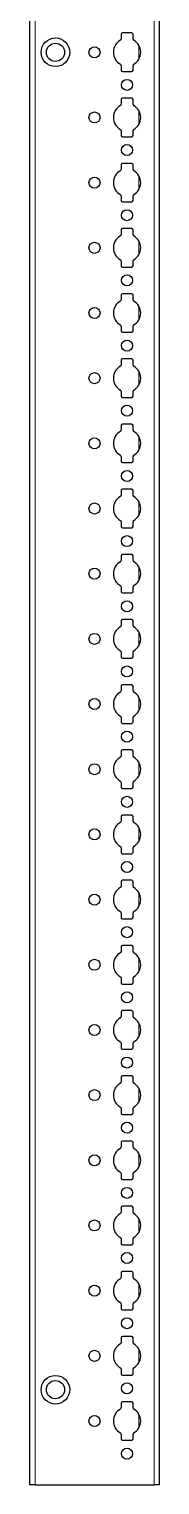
# Model space of a CAD drawing. Header units: millimetres. Extents: x -199 to 2916, y -2247 to 1507.
# Drawn here: x 2516 to 2566, y -852 to -293 of the extents above; entities that cross this region are included whole.
import ezdxf

# ---------------------------------------------------------------- set-up
doc = ezdxf.new("R2010")
doc.units = ezdxf.units.MM

msp = doc.modelspace()

# ---------------------------------------------------------------- linework, layer by layer
at = {"color": 7, "linetype": 'Continuous', "lineweight": 25}
for p, q in [((2516.45, -851.79), (2516.45, 247.21)), ((2566.15, 247.21), (2566.15, -851.79)), ((2551.5, -295.39), (2551.5, -297.27)), ((2555.6, -294.89), (2552, -294.89)), ((2556.1, -297.27), (2556.1, -295.39)), ((2551.5, -307.32), (2551.5, -309.19)), ((2552, -309.69), (2555.6, -309.69)), ((2556.1, -309.19), (2556.1, -307.32)), ((2551.5, -320.39), (2551.5, -322.27)), ((2555.6, -319.89), (2552, -319.89)), ((2556.1, -322.27), (2556.1, -320.39)), ((2551.5, -332.32), (2551.5, -334.19)), ((2552, -334.69), (2555.6, -334.69)), ((2556.1, -334.19), (2556.1, -332.32)), ((2551.5, -345.39), (2551.5, -347.27)), ((2555.6, -344.89), (2552, -344.89)), ((2556.1, -347.27), (2556.1, -345.39)), ((2551.5, -357.32), (2551.5, -359.19)), ((2556.1, -359.19), (2556.1, -357.32)), ((2552, -359.69), (2555.6, -359.69)), ((2551.5, -370.39), (2551.5, -372.27)), ((2555.6, -369.89), (2552, -369.89)), ((2556.1, -372.27), (2556.1, -370.39)), ((2551.5, -382.32), (2551.5, -384.19)), ((2552, -384.69), (2555.6, -384.69)), ((2556.1, -384.19), (2556.1, -382.32)), ((2551.5, -395.39), (2551.5, -397.27)), ((2555.6, -394.89), (2552, -394.89)), ((2556.1, -397.27), (2556.1, -395.39)), ((2551.5, -407.32), (2551.5, -409.19)), ((2556.1, -409.19), (2556.1, -407.32)), ((2552, -409.69), (2555.6, -409.69)), ((2551.5, -420.39), (2551.5, -422.27)), ((2555.6, -419.89), (2552, -419.89)), ((2556.1, -422.27), (2556.1, -420.39)), ((2551.5, -432.32), (2551.5, -434.19)), ((2552, -434.69), (2555.6, -434.69)), ((2556.1, -434.19), (2556.1, -432.32)), ((2551.5, -445.39), (2551.5, -447.27)), ((2555.6, -444.89), (2552, -444.89)), ((2556.1, -447.27), (2556.1, -445.39)), ((2551.5, -457.32), (2551.5, -459.19)), ((2556.1, -459.19), (2556.1, -457.32)), ((2552, -459.69), (2555.6, -459.69)), ((2551.5, -470.39), (2551.5, -472.27)), ((2555.6, -469.89), (2552, -469.89)), ((2556.1, -472.27), (2556.1, -470.39)), ((2551.5, -482.32), (2551.5, -484.19)), ((2552, -484.69), (2555.6, -484.69)), ((2556.1, -484.19), (2556.1, -482.32)), ((2551.5, -495.39), (2551.5, -497.27)), ((2555.6, -494.89), (2552, -494.89)), ((2556.1, -497.27), (2556.1, -495.39)), ((2551.5, -507.32), (2551.5, -509.19)), ((2556.1, -509.19), (2556.1, -507.32)), ((2552, -509.69), (2555.6, -509.69)), ((2551.5, -520.39), (2551.5, -522.27)), ((2555.6, -519.89), (2552, -519.89)), ((2556.1, -522.27), (2556.1, -520.39)), ((2551.5, -532.32), (2551.5, -534.19)), ((2552, -534.69), (2555.6, -534.69)), ((2556.1, -534.19), (2556.1, -532.32)), ((2551.5, -545.39), (2551.5, -547.27)), ((2555.6, -544.89), (2552, -544.89)), ((2556.1, -547.27), (2556.1, -545.39)), ((2551.5, -557.32), (2551.5, -559.19)), ((2556.1, -559.19), (2556.1, -557.32)), ((2552, -559.69), (2555.6, -559.69)), ((2551.5, -570.39), (2551.5, -572.27)), ((2555.6, -569.89), (2552, -569.89)), ((2556.1, -572.27), (2556.1, -570.39)), ((2551.5, -582.32), (2551.5, -584.19)), ((2552, -584.69), (2555.6, -584.69)), ((2556.1, -584.19), (2556.1, -582.32)), ((2551.5, -595.39), (2551.5, -597.27)), ((2555.6, -594.89), (2552, -594.89)), ((2556.1, -597.27), (2556.1, -595.39)), ((2551.5, -607.32), (2551.5, -609.19)), ((2556.1, -609.19), (2556.1, -607.32)), ((2552, -609.69), (2555.6, -609.69)), ((2551.5, -620.39), (2551.5, -622.27)), ((2555.6, -619.89), (2552, -619.89)), ((2556.1, -622.27), (2556.1, -620.39)), ((2551.5, -632.32), (2551.5, -634.19)), ((2552, -634.69), (2555.6, -634.69)), ((2556.1, -634.19), (2556.1, -632.32)), ((2551.5, -645.39), (2551.5, -647.27)), ((2555.6, -644.89), (2552, -644.89)), ((2556.1, -647.27), (2556.1, -645.39)), ((2551.5, -657.32), (2551.5, -659.19)), ((2556.1, -659.19), (2556.1, -657.32)), ((2552, -659.69), (2555.6, -659.69)), ((2555.6, -669.89), (2552, -669.89)), ((2551.5, -670.39), (2551.5, -672.27)), ((2556.1, -672.27), (2556.1, -670.39)), ((2551.5, -682.32), (2551.5, -684.19)), ((2552, -684.69), (2555.6, -684.69)), ((2556.1, -684.19), (2556.1, -682.32)), ((2551.5, -695.39), (2551.5, -697.27)), ((2555.6, -694.89), (2552, -694.89)), ((2556.1, -697.27), (2556.1, -695.39)), ((2551.5, -707.32), (2551.5, -709.19)), ((2556.1, -709.19), (2556.1, -707.32)), ((2552, -709.69), (2555.6, -709.69)), ((2555.6, -719.89), (2552, -719.89)), ((2551.5, -720.39), (2551.5, -722.27)), ((2556.1, -722.27), (2556.1, -720.39)), ((2551.5, -732.32), (2551.5, -734.19)), ((2552, -734.69), (2555.6, -734.69)), ((2556.1, -734.19), (2556.1, -732.32)), ((2551.5, -745.39), (2551.5, -747.27)), ((2555.6, -744.89), (2552, -744.89)), ((2556.1, -747.27), (2556.1, -745.39)), ((2551.5, -757.32), (2551.5, -759.19)), ((2556.1, -759.19), (2556.1, -757.32)), ((2552, -759.69), (2555.6, -759.69)), ((2551.5, -770.39), (2551.5, -772.27)), ((2555.6, -769.89), (2552, -769.89)), ((2556.1, -772.27), (2556.1, -770.39)), ((2551.5, -782.32), (2551.5, -784.19)), ((2552, -784.69), (2555.6, -784.69)), ((2556.1, -784.19), (2556.1, -782.32)), ((2551.5, -795.39), (2551.5, -797.27)), ((2555.6, -794.89), (2552, -794.89)), ((2556.1, -797.27), (2556.1, -795.39)), ((2551.5, -807.32), (2551.5, -809.19)), ((2556.1, -809.19), (2556.1, -807.32)), ((2552, -809.69), (2555.6, -809.69)), ((2551.5, -820.39), (2551.5, -822.27)), ((2555.6, -819.89), (2552, -819.89)), ((2556.1, -822.27), (2556.1, -820.39)), ((2551.5, -832.32), (2551.5, -834.19)), ((2552, -834.69), (2555.6, -834.69)), ((2556.1, -834.19), (2556.1, -832.32)), ((2518.45, -851.79), (2516.45, -851.79)), ((2518.45, -851.79), (2564.15, -851.79)), ((2566.15, -851.79), (2564.15, -851.79))]:
    msp.add_line(p, q, dxfattribs=at)
at = {"color": 8, "linetype": 'Continuous', "lineweight": 18}
for p, q in [((2518.45, 247.21), (2518.45, -851.79)), ((2564.15, -851.79), (2564.15, 247.21)), ((2558.3, -305), (2558.3, -299.59)), ((2558.3, -330), (2558.3, -324.59)), ((2558.3, -355), (2558.3, -349.59)), ((2558.3, -380), (2558.3, -374.59)), ((2558.3, -405), (2558.3, -399.59)), ((2558.3, -430), (2558.3, -424.59)), ((2558.3, -455), (2558.3, -449.59)), ((2558.3, -480), (2558.3, -474.59)), ((2558.3, -505), (2558.3, -499.59)), ((2558.3, -530), (2558.3, -524.59)), ((2558.3, -555), (2558.3, -549.59)), ((2558.3, -580), (2558.3, -574.59)), ((2558.3, -605), (2558.3, -599.59)), ((2558.3, -630), (2558.3, -624.59)), ((2558.3, -655), (2558.3, -649.59)), ((2558.3, -680), (2558.3, -674.59)), ((2558.3, -705), (2558.3, -699.59)), ((2558.3, -730), (2558.3, -724.59)), ((2558.3, -755), (2558.3, -749.59)), ((2558.3, -780), (2558.3, -774.59)), ((2558.3, -805), (2558.3, -799.59)), ((2558.3, -830), (2558.3, -824.59))]:
    msp.add_line(p, q, dxfattribs=at)
at = {"color": 7, "linetype": 'Continuous', "lineweight": 25}
for centre, radius in [((2526.3, -302.29), 5.5), ((2526.3, -302.29), 3.5), ((2541.3, -302.29), 2.12), ((2553.8, -314.79), 2.12), ((2541.3, -327.29), 2.12), ((2553.8, -339.79), 2.12), ((2541.3, -352.29), 2.12), ((2553.8, -364.79), 2.12), ((2541.3, -377.29), 2.12), ((2553.8, -389.79), 2.12), ((2541.3, -402.29), 2.12), ((2553.8, -414.79), 2.12), ((2541.3, -427.29), 2.12), ((2553.8, -439.79), 2.12), ((2541.3, -452.29), 2.12), ((2553.8, -464.79), 2.12), ((2541.3, -477.29), 2.12), ((2553.8, -489.79), 2.12), ((2541.3, -502.29), 2.12), ((2553.8, -514.79), 2.12), ((2541.3, -527.29), 2.12), ((2553.8, -539.79), 2.12), ((2541.3, -552.29), 2.12), ((2553.8, -564.79), 2.12), ((2541.3, -577.29), 2.12), ((2553.8, -589.79), 2.12), ((2541.3, -602.29), 2.12), ((2553.8, -614.79), 2.12), ((2541.3, -627.29), 2.12), ((2553.8, -639.79), 2.12), ((2541.3, -652.29), 2.12), ((2553.8, -664.79), 2.12), ((2541.3, -677.29), 2.12), ((2553.8, -689.79), 2.12), ((2541.3, -702.29), 2.12), ((2553.8, -714.79), 2.12), ((2541.3, -727.29), 2.12), ((2553.8, -739.79), 2.12), ((2541.3, -752.29), 2.12), ((2553.8, -764.79), 2.12), ((2541.3, -777.29), 2.12), ((2553.8, -789.79), 2.12), ((2541.3, -802.29), 2.12), ((2526.3, -815.29), 5.5), ((2526.3, -815.29), 3.5), ((2553.8, -814.79), 2.12), ((2541.3, -827.29), 2.12), ((2553.8, -839.79), 2.12)]:
    msp.add_circle(centre, radius, dxfattribs=at)
for centre, radius, start, end in [((2552, -295.39), 0.5, 90, 180), ((2555.6, -295.39), 0.5, 0, 90), ((2553.8, -302.29), 5.25, 119.1407, 240.8593), ((2551, -297.27), 0.5, 299.1407, 0), ((2556.6, -297.27), 0.5, 180, 240.8593), ((2553.8, -302.29), 5.25, 299.1407, 60.8593), ((2551, -307.32), 0.5, 0, 60.8593), ((2556.6, -307.32), 0.5, 119.1407, 180), ((2552, -309.19), 0.5, 180, 270), ((2555.6, -309.19), 0.5, 270, 0), ((2553.8, -327.29), 5.25, 119.1407, 240.8593), ((2551, -322.27), 0.5, 299.1407, 0), ((2552, -320.39), 0.5, 90, 180), ((2555.6, -320.39), 0.5, 0, 90), ((2556.6, -322.27), 0.5, 180, 240.8593), ((2553.8, -327.29), 5.25, 299.1407, 60.8593), ((2551, -332.32), 0.5, 0, 60.8593), ((2552, -334.19), 0.5, 180, 270), ((2555.6, -334.19), 0.5, 270, 0), ((2556.6, -332.32), 0.5, 119.1407, 180), ((2552, -345.39), 0.5, 90, 180), ((2555.6, -345.39), 0.5, 0, 90), ((2553.8, -352.29), 5.25, 119.1407, 240.8593), ((2551, -347.27), 0.5, 299.1407, 0), ((2556.6, -347.27), 0.5, 180, 240.8593), ((2553.8, -352.29), 5.25, 299.1407, 60.8593), ((2551, -357.32), 0.5, 0, 60.8593), ((2556.6, -357.32), 0.5, 119.1407, 180), ((2552, -359.19), 0.5, 180, 270), ((2555.6, -359.19), 0.5, 270, 0), ((2553.8, -377.29), 5.25, 119.1407, 240.8593), ((2551, -372.27), 0.5, 299.1407, 0), ((2552, -370.39), 0.5, 90, 180), ((2555.6, -370.39), 0.5, 0, 90), ((2556.6, -372.27), 0.5, 180, 240.8593), ((2553.8, -377.29), 5.25, 299.1407, 60.8593), ((2551, -382.32), 0.5, 0, 60.8593), ((2552, -384.19), 0.5, 180, 270), ((2555.6, -384.19), 0.5, 270, 0), ((2556.6, -382.32), 0.5, 119.1407, 180), ((2552, -395.39), 0.5, 90, 180), ((2555.6, -395.39), 0.5, 0, 90), ((2553.8, -402.29), 5.25, 119.1407, 240.8593), ((2551, -397.27), 0.5, 299.1407, 0), ((2556.6, -397.27), 0.5, 180, 240.8593), ((2553.8, -402.29), 5.25, 299.1407, 60.8593), ((2551, -407.32), 0.5, 0, 60.8593), ((2556.6, -407.32), 0.5, 119.1407, 180), ((2552, -409.19), 0.5, 180, 270), ((2555.6, -409.19), 0.5, 270, 0), ((2553.8, -427.29), 5.25, 119.1407, 240.8593), ((2551, -422.27), 0.5, 299.1407, 0), ((2552, -420.39), 0.5, 90, 180), ((2555.6, -420.39), 0.5, 0, 90), ((2556.6, -422.27), 0.5, 180, 240.8593), ((2553.8, -427.29), 5.25, 299.1407, 60.8593), ((2551, -432.32), 0.5, 0, 60.8593), ((2552, -434.19), 0.5, 180, 270), ((2555.6, -434.19), 0.5, 270, 0), ((2556.6, -432.32), 0.5, 119.1407, 180), ((2552, -445.39), 0.5, 90, 180), ((2555.6, -445.39), 0.5, 0, 90), ((2553.8, -452.29), 5.25, 119.1407, 240.8593), ((2551, -447.27), 0.5, 299.1407, 0), ((2556.6, -447.27), 0.5, 180, 240.8593), ((2553.8, -452.29), 5.25, 299.1407, 60.8593), ((2551, -457.32), 0.5, 0, 60.8593), ((2556.6, -457.32), 0.5, 119.1407, 180), ((2552, -459.19), 0.5, 180, 270), ((2555.6, -459.19), 0.5, 270, 0), ((2553.8, -477.29), 5.25, 119.1407, 240.8593), ((2551, -472.27), 0.5, 299.1407, 0), ((2552, -470.39), 0.5, 90, 180), ((2555.6, -470.39), 0.5, 0, 90), ((2556.6, -472.27), 0.5, 180, 240.8593), ((2553.8, -477.29), 5.25, 299.1407, 60.8593), ((2551, -482.32), 0.5, 0, 60.8593), ((2552, -484.19), 0.5, 180, 270), ((2555.6, -484.19), 0.5, 270, 0), ((2556.6, -482.32), 0.5, 119.1407, 180), ((2552, -495.39), 0.5, 90, 180), ((2555.6, -495.39), 0.5, 0, 90), ((2553.8, -502.29), 5.25, 119.1407, 240.8593), ((2551, -497.27), 0.5, 299.1407, 0), ((2556.6, -497.27), 0.5, 180, 240.8593), ((2553.8, -502.29), 5.25, 299.1407, 60.8593), ((2551, -507.32), 0.5, 0, 60.8593), ((2556.6, -507.32), 0.5, 119.1407, 180), ((2552, -509.19), 0.5, 180, 270), ((2555.6, -509.19), 0.5, 270, 0), ((2553.8, -527.29), 5.25, 119.1407, 240.8593), ((2551, -522.27), 0.5, 299.1407, 0), ((2552, -520.39), 0.5, 90, 180), ((2555.6, -520.39), 0.5, 0, 90), ((2556.6, -522.27), 0.5, 180, 240.8593), ((2553.8, -527.29), 5.25, 299.1407, 60.8593), ((2551, -532.32), 0.5, 0, 60.8593), ((2552, -534.19), 0.5, 180, 270), ((2555.6, -534.19), 0.5, 270, 0), ((2556.6, -532.32), 0.5, 119.1407, 180), ((2552, -545.39), 0.5, 90, 180), ((2555.6, -545.39), 0.5, 0, 90), ((2553.8, -552.29), 5.25, 119.1407, 240.8593), ((2551, -547.27), 0.5, 299.1407, 0), ((2556.6, -547.27), 0.5, 180, 240.8593), ((2553.8, -552.29), 5.25, 299.1407, 60.8593), ((2551, -557.32), 0.5, 0, 60.8593), ((2556.6, -557.32), 0.5, 119.1407, 180), ((2552, -559.19), 0.5, 180, 270), ((2555.6, -559.19), 0.5, 270, 0), ((2553.8, -577.29), 5.25, 119.1407, 240.8593), ((2551, -572.27), 0.5, 299.1407, 0), ((2552, -570.39), 0.5, 90, 180), ((2555.6, -570.39), 0.5, 0, 90), ((2556.6, -572.27), 0.5, 180, 240.8593), ((2553.8, -577.29), 5.25, 299.1407, 60.8593), ((2551, -582.32), 0.5, 0, 60.8593), ((2552, -584.19), 0.5, 180, 270), ((2555.6, -584.19), 0.5, 270, 0), ((2556.6, -582.32), 0.5, 119.1407, 180), ((2551, -597.27), 0.5, 299.1407, 0), ((2552, -595.39), 0.5, 90, 180), ((2555.6, -595.39), 0.5, 0, 90), ((2556.6, -597.27), 0.5, 180, 240.8593), ((2553.8, -602.29), 5.25, 119.1407, 240.8593), ((2553.8, -602.29), 5.25, 299.1407, 60.8593), ((2551, -607.32), 0.5, 0, 60.8593), ((2556.6, -607.32), 0.5, 119.1407, 180), ((2552, -609.19), 0.5, 180, 270), ((2555.6, -609.19), 0.5, 270, 0), ((2553.8, -627.29), 5.25, 119.1407, 240.8593), ((2551, -622.27), 0.5, 299.1407, 0), ((2552, -620.39), 0.5, 90, 180), ((2555.6, -620.39), 0.5, 0, 90), ((2556.6, -622.27), 0.5, 180, 240.8593), ((2553.8, -627.29), 5.25, 299.1407, 60.8593), ((2551, -632.32), 0.5, 0, 60.8593), ((2552, -634.19), 0.5, 180, 270), ((2555.6, -634.19), 0.5, 270, 0), ((2556.6, -632.32), 0.5, 119.1407, 180), ((2553.8, -652.29), 5.25, 119.1407, 240.8593), ((2551, -647.27), 0.5, 299.1407, 0), ((2552, -645.39), 0.5, 90, 180), ((2555.6, -645.39), 0.5, 0, 90), ((2556.6, -647.27), 0.5, 180, 240.8593), ((2553.8, -652.29), 5.25, 299.1407, 60.8593), ((2551, -657.32), 0.5, 0, 60.8593), ((2556.6, -657.32), 0.5, 119.1407, 180), ((2552, -659.19), 0.5, 180, 270), ((2555.6, -659.19), 0.5, 270, 0), ((2552, -670.39), 0.5, 90, 180), ((2555.6, -670.39), 0.5, 0, 90), ((2553.8, -677.29), 5.25, 119.1407, 240.8593), ((2551, -672.27), 0.5, 299.1407, 0), ((2556.6, -672.27), 0.5, 180, 240.8593), ((2553.8, -677.29), 5.25, 299.1407, 60.8593), ((2551, -682.32), 0.5, 0, 60.8593), ((2552, -684.19), 0.5, 180, 270), ((2555.6, -684.19), 0.5, 270, 0), ((2556.6, -682.32), 0.5, 119.1407, 180), ((2553.8, -702.29), 5.25, 119.1407, 240.8593), ((2551, -697.27), 0.5, 299.1407, 0), ((2552, -695.39), 0.5, 90, 180), ((2555.6, -695.39), 0.5, 0, 90), ((2556.6, -697.27), 0.5, 180, 240.8593), ((2553.8, -702.29), 5.25, 299.1407, 60.8593), ((2551, -707.32), 0.5, 0, 60.8593), ((2556.6, -707.32), 0.5, 119.1407, 180), ((2552, -709.19), 0.5, 180, 270), ((2555.6, -709.19), 0.5, 270, 0), ((2552, -720.39), 0.5, 90, 180), ((2555.6, -720.39), 0.5, 0, 90), ((2553.8, -727.29), 5.25, 119.1407, 240.8593), ((2551, -722.27), 0.5, 299.1407, 0), ((2556.6, -722.27), 0.5, 180, 240.8593), ((2553.8, -727.29), 5.25, 299.1407, 60.8593), ((2551, -732.32), 0.5, 0, 60.8593), ((2552, -734.19), 0.5, 180, 270), ((2555.6, -734.19), 0.5, 270, 0), ((2556.6, -732.32), 0.5, 119.1407, 180), ((2553.8, -752.29), 5.25, 119.1407, 240.8593), ((2551, -747.27), 0.5, 299.1407, 0), ((2552, -745.39), 0.5, 90, 180), ((2555.6, -745.39), 0.5, 0, 90), ((2556.6, -747.27), 0.5, 180, 240.8593), ((2553.8, -752.29), 5.25, 299.1407, 60.8593), ((2551, -757.32), 0.5, 0, 60.8593), ((2552, -759.19), 0.5, 180, 270), ((2555.6, -759.19), 0.5, 270, 0), ((2556.6, -757.32), 0.5, 119.1407, 180), ((2552, -770.39), 0.5, 90, 180), ((2555.6, -770.39), 0.5, 0, 90), ((2553.8, -777.29), 5.25, 119.1407, 240.8593), ((2551, -772.27), 0.5, 299.1407, 0), ((2556.6, -772.27), 0.5, 180, 240.8593), ((2553.8, -777.29), 5.25, 299.1407, 60.8593), ((2551, -782.32), 0.5, 0, 60.8593), ((2552, -784.19), 0.5, 180, 270), ((2555.6, -784.19), 0.5, 270, 0), ((2556.6, -782.32), 0.5, 119.1407, 180), ((2553.8, -802.29), 5.25, 119.1407, 240.8593), ((2551, -797.27), 0.5, 299.1407, 0), ((2552, -795.39), 0.5, 90, 180), ((2555.6, -795.39), 0.5, 0, 90), ((2556.6, -797.27), 0.5, 180, 240.8593), ((2553.8, -802.29), 5.25, 299.1407, 60.8593), ((2551, -807.32), 0.5, 0, 60.8593), ((2552, -809.19), 0.5, 180, 270), ((2555.6, -809.19), 0.5, 270, 0), ((2556.6, -807.32), 0.5, 119.1407, 180), ((2552, -820.39), 0.5, 90, 180), ((2555.6, -820.39), 0.5, 0, 90), ((2553.8, -827.29), 5.25, 119.1407, 240.8593), ((2551, -822.27), 0.5, 299.1407, 0), ((2556.6, -822.27), 0.5, 180, 240.8593), ((2553.8, -827.29), 5.25, 299.1407, 60.8593), ((2551, -832.32), 0.5, 0, 60.8593), ((2556.6, -832.32), 0.5, 119.1407, 180), ((2552, -834.19), 0.5, 180, 270), ((2555.6, -834.19), 0.5, 270, 0)]:
    msp.add_arc(centre, radius, start, end, dxfattribs=at)

doc.saveas('drawing.dxf')
